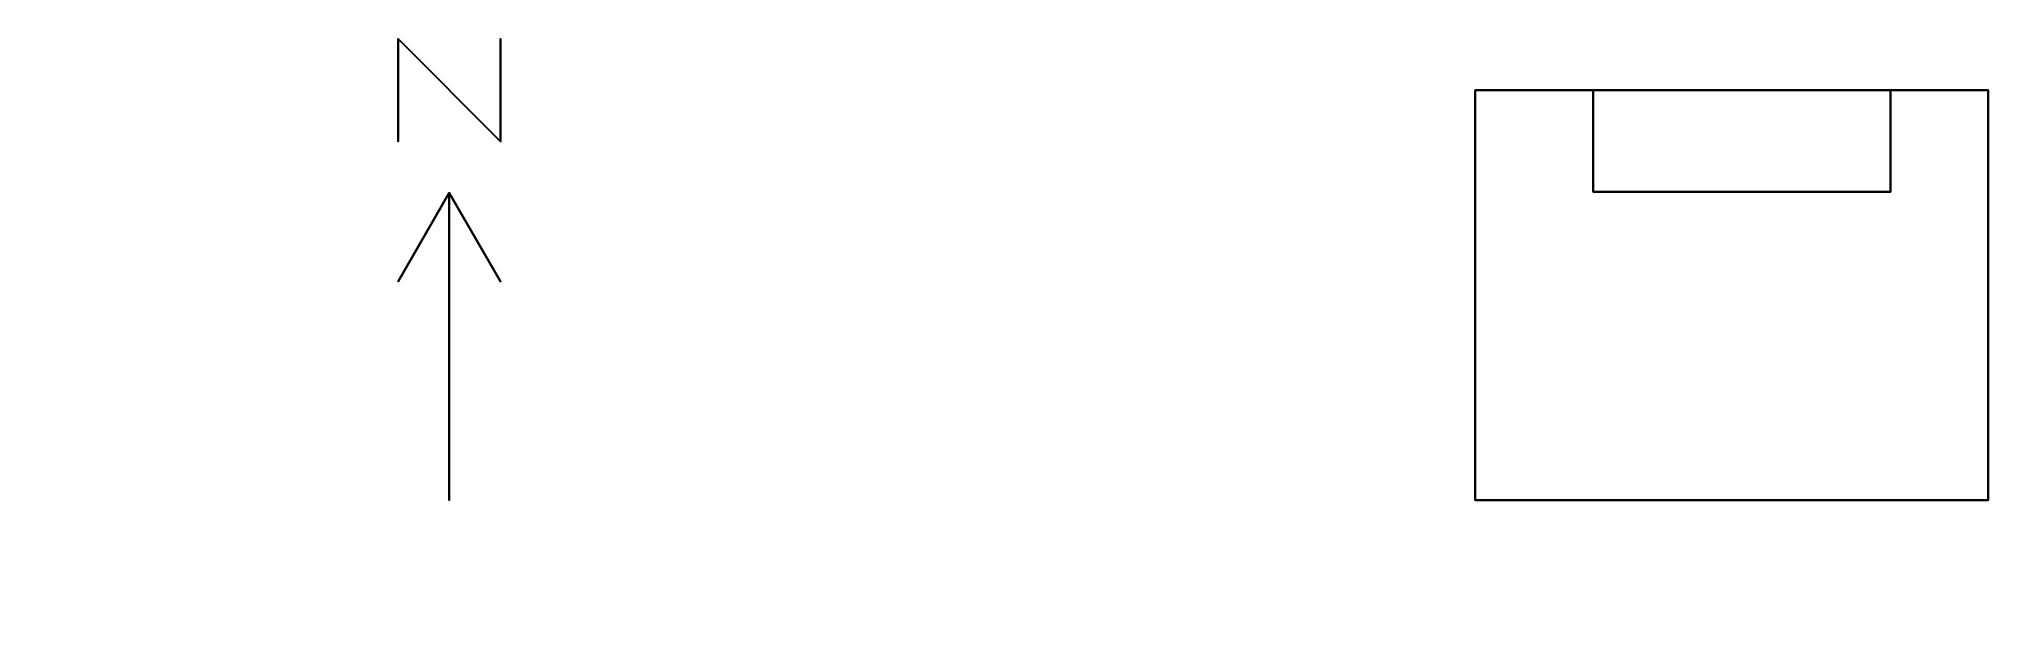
# Model space of a CAD drawing. Header units: metres. Extents: x -16.5 to 2.5, y -3.1 to 2.5.
import ezdxf

# ---------------------------------------------------------------- set-up
doc = ezdxf.new("R2010")
doc.units = ezdxf.units.M

msp = doc.modelspace()

# ---------------------------------------------------------------- linework, layer by layer
at = {"layer": '1', "color": 3}
for points in [[(-13, 2.5, 0.1), (-13, 2.5), (-13, 1.5), (-13, 1.5, 0.1)], [(-13, 2.5, 0.1), (-13, 2.5), (-12, 1.5), (-12, 1.5, 0.1)], [(-12, 2.5, 0.1), (-12, 2.5), (-12, 1.5), (-12, 1.5, 0.1)], [(-12.5, 1, 0.1), (-12.5, 1), (-13, 0.13397), (-13, 0.13397, 0.1)], [(-12.5, 1, 0.1), (-12.5, 1), (-12.5, -2), (-12.5, -2, 0.1)], [(-12.5, 1, 0.1), (-12.5, 1), (-12, 0.13397), (-12, 0.13397, 0.1)]]:
    msp.add_3dface(points, dxfattribs=at)
at = {"layer": 'ZONE_DEFAULT', "color": 43}
for points in [[(-2.5, 2, 2.5), (-2.5, 2), (2.5, 2), (2.5, 2, 2.5)], [(-2.5, 2, 2.5), (-2.5, 2), (-2.5, -2), (-2.5, -2, 2.5)], [(2.5, -2, 2.5), (2.5, -2), (2.5, 2), (2.5, 2, 2.5)], [(2.5, -2, 2.5), (2.5, -2), (-2.5, -2), (-2.5, -2, 2.5)]]:
    msp.add_3dface(points, dxfattribs=at)
at = {"layer": 'ZONE_DEFAULT', "color": 8}
msp.add_3dface([(2.5, -2), (-2.5, -2), (-2.5, 2), (2.5, 2)], dxfattribs=at)
at = {"layer": 'ZONE_DEFAULT', "color": 15}
msp.add_3dface([(-2.5, -2, 2.5), (2.5, -2, 2.5), (2.5, 2, 2.5), (-2.5, 2, 2.5)], dxfattribs=at)
at = {"layer": 'ZONE_DEFAULT', "color": 13}
for points in [[(-1.35, 1.01, 2.1), (-1.35, 2, 2.1), (1.55, 2, 2.1), (1.55, 1.01, 2.1)], [(1.55, 1.01, 2.1), (1.55, 2, 2.1), (-1.35, 2, 2.1), (-1.35, 1.01, 2.1)]]:
    msp.add_3dface(points, dxfattribs=at)
at = {"layer": 'ZONE_DEFAULT', "color": 143}
for points in [[(-0.75, 2, 2.1), (-0.75, 2, 1), (0.75, 2, 1), (0.75, 2, 2.1)], [(-2.5, 0.75, 2.1), (-2.5, 0.75, 1), (-2.5, -0.75, 1), (-2.5, -0.75, 2.1)], [(2.5, -0.75, 2.1), (2.5, -0.75, 1), (2.5, 0.75, 1), (2.5, 0.75, 2.1)], [(0.75, -2, 2.1), (0.75, -2, 1), (-0.75, -2, 1), (-0.75, -2, 2.1)]]:
    msp.add_3dface(points, dxfattribs=at)

doc.saveas('drawing.dxf')
